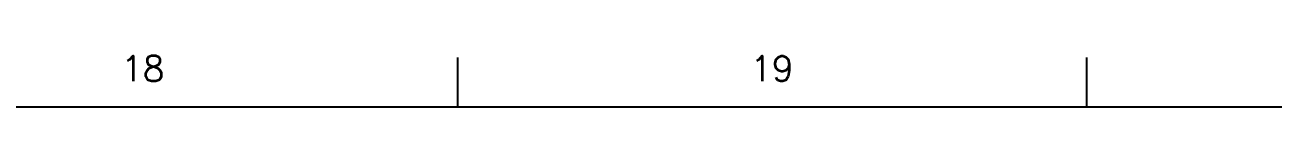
# Model space of a CAD drawing. Header units: inches. Extents: x 18712 to 314639, y 0 to 420500.
# Drawn here: x 117776 to 127694, y 251300 to 251704 of the extents above; entities that cross this region are included whole.
import ezdxf
from ezdxf.enums import TextEntityAlignment as Align

# ---------------------------------------------------------------- set-up
doc = ezdxf.new("R2010")
doc.units = ezdxf.units.IN
doc.header["$LTSCALE"] = 1000
doc.header["$MEASUREMENT"] = 0
doc.layers.get('0').update_dxf_attribs({"true_color": 0xffffff})
for name, color, linetype, true_color in [('TK', 7, 'Continuous', 0xffffff), ('TK-TEXT', 4, 'Continuous', 0x00ffff), ('ZG-图号', 2, 'Continuous', 0xffff00), ('ZG-图名', 1, 'Continuous', 0xff0000), ('ZG-图框层', 4, 'Continuous', 0x00ffff)]:
    doc.layers.add(name, color=color, linetype=linetype, true_color=true_color)
doc.styles.add('-宋体', font='simsun.ttc', dxfattribs={"height": 0.2, "bigfont": 'gbcbig.shx'})
doc.styles.add('ISOCP', font='txt.shx', dxfattribs={"height": 0.2, "bigfont": 'gbcbig.shx'})

# ---------------------------------------------------------------- blocks, each defined once
blk = doc.blocks.new('A$C6f5e09ec')
at = {"layer": 'TK', "lineweight": -3}
blk.add_line((5471.4, 0), (-109928.6, 0), dxfattribs=at)
at = {"layer": 'ZG-图框层', "lineweight": -3}
blk.add_line((5471.4, 0), (-109928.6, 0), dxfattribs=at)
at = {"layer": 'TK-TEXT', "style": '-宋体', "width": 0.8}
for tag, p, height in [('若羌县文化体育广播电视和旅游局', (1802.8, -65292.4), 189), ('巴州米兰长城国家文化公园建设项目', (1722.9, -66432.8), 189), ('结构', (1853.5, -78521.8), 300), ('1:100', (4296.1, -78521.8), 300), ('2022.07', (1479.6, -80877.4), 300), ('A', (4650.8, -80873.2), 300)]:
    blk.add_attdef(tag, p, '', height=height, dxfattribs=at)
blk.add_attdef('QFAHJJ-2022-012', text='', height=300, dxfattribs=at).set_placement((3356.7, -67621.3), align=Align.CENTER)
at = {"layer": 'ZG-图号', "style": '-宋体', "width": 0.8}
blk.add_attdef('结施-03', (1804.7, -79277.2), '', height=300, dxfattribs=at)
at = {"layer": 'ZG-图名', "style": '-宋体', "width": 0.8}
blk.add_attdef('框架柱平面布置图', (1991.3, -69635.1), '', height=300, dxfattribs=at)

msp = doc.modelspace()

# ---------------------------------------------------------------- linework, layer by layer
at = {"layer": 'TK', "lineweight": -3}
for p, q in [((121212.2, 251691.3), (121212.2, 251300)), ((126212.2, 251691.3), (126212.2, 251300))]:
    msp.add_line(p, q, dxfattribs=at)

# ---------------------------------------------------------------- block references
msp.add_blockref('A$C6f5e09ec', (131212.2, 251300))

# ---------------------------------------------------------------- texts
at = {"layer": 'TK', "style": 'ISOCP'}
for s, p in [('18', (118712.2, 251603.8)), ('19', (123712.2, 251603.8))]:
    msp.add_text(s, height=200, dxfattribs=at).set_placement(p, align=Align.MIDDLE_CENTER)

doc.saveas('drawing.dxf')
